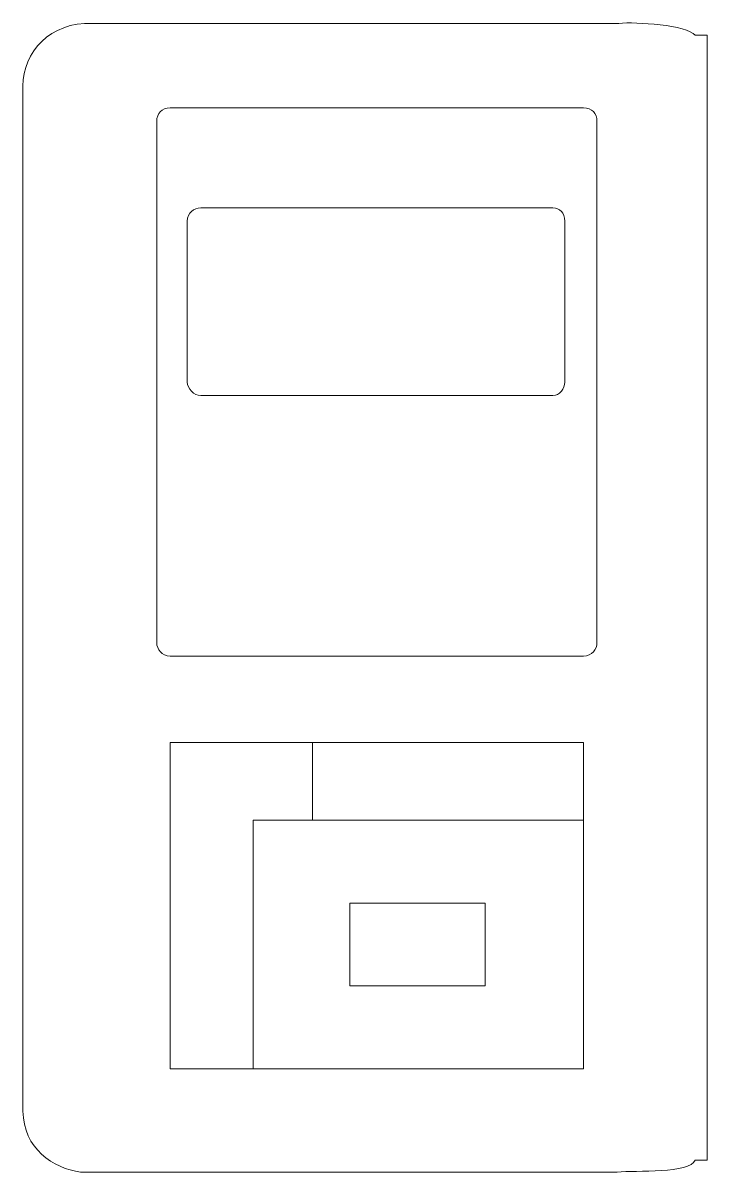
# Model space of a CAD drawing. Header units: inches. Extents: x -10 to 9.3, y -14.5 to 17.8.
import ezdxf

# ---------------------------------------------------------------- set-up
doc = ezdxf.new("R2010")
doc.units = ezdxf.units.IN
doc.header["$LTSCALE"] = 48
doc.header["$MEASUREMENT"] = 0

msp = doc.modelspace()

# ---------------------------------------------------------------- linework, layer by layer
at = {"lineweight": 18}
for p, q in [((9.287, 17.478), (8.954, 17.478)), ((9.287, -14.192), (9.287, 17.478)), ((9.287, 17.478), (9.287, 17.478)), ((8.954, -14.192), (9.287, -14.192))]:
    msp.add_line(p, q, dxfattribs=at)

# ---------------------------------------------------------------- wipeouts: each hides what was drawn before it
msp.add_wipeout([(-8.334, -14.526), (6.763, -14.526), (6.763, 17.812), (-8.334, 17.812)])

# ---------------------------------------------------------------- next in the draw order: linework, layer by layer
at = {"lineweight": 0}
for points in [[(8.954, 17.478), (8.895, 17.53), (8.813, 17.577), (8.708, 17.619), (8.585, 17.658), (8.447, 17.692), (8.296, 17.722), (8.137, 17.748), (7.971, 17.77), (7.803, 17.788), (7.635, 17.803), (7.471, 17.813), (7.313, 17.82), (7.165, 17.823), (7.029, 17.823), (6.91, 17.819), (6.81, 17.812), (6.81, 17.812), (-8.001, 17.812), (-8.219, 17.81), (-8.427, 17.789), (-8.623, 17.748), (-8.808, 17.69), (-8.981, 17.616), (-9.142, 17.526), (-9.29, 17.422), (-9.424, 17.306), (-9.544, 17.177), (-9.65, 17.038), (-9.741, 16.89), (-9.816, 16.733), (-9.875, 16.57), (-9.919, 16.401), (-9.945, 16.227), (-9.954, 16.05), (-9.954, 16.05), (-9.954, -12.811), (-9.944, -13.002), (-9.915, -13.182), (-9.869, -13.35), (-9.808, -13.508), (-9.732, -13.654), (-9.642, -13.789), (-9.541, -13.913), (-9.43, -14.026), (-9.309, -14.127), (-9.182, -14.218), (-9.048, -14.297), (-8.909, -14.365), (-8.767, -14.422), (-8.623, -14.468), (-8.478, -14.502), (-8.334, -14.526), (-8.334, -14.526), (6.763, -14.526), (6.872, -14.518), (7.001, -14.513), (7.147, -14.51), (7.306, -14.507), (7.474, -14.504), (7.648, -14.5), (7.825, -14.493), (8.001, -14.484), (8.172, -14.471), (8.336, -14.453), (8.488, -14.429), (8.625, -14.398), (8.743, -14.36), (8.84, -14.314), (8.911, -14.258), (8.954, -14.192), (8.954, -14.192)], [(6.191, 0.381), (6.185, 0.31), (6.165, 0.241), (6.133, 0.177), (6.09, 0.119), (6.035, 0.07), (5.97, 0.033), (5.895, 0.009), (5.81, 0), (5.81, 0), (-5.81, 0), (-5.895, 0.009), (-5.97, 0.033), (-6.035, 0.07), (-6.09, 0.119), (-6.133, 0.177), (-6.165, 0.241), (-6.185, 0.31), (-6.191, 0.381), (-6.191, 0.381), (-6.191, 15.049), (-6.185, 15.134), (-6.165, 15.209), (-6.133, 15.275), (-6.09, 15.329), (-6.035, 15.373), (-5.97, 15.404), (-5.895, 15.424), (-5.81, 15.43), (-5.81, 15.43), (5.81, 15.43), (5.895, 15.424), (5.97, 15.404), (6.035, 15.373), (6.09, 15.329), (6.133, 15.275), (6.165, 15.209), (6.185, 15.134), (6.191, 15.049), (6.191, 15.049), (6.191, 0.381)], [(5.286, 7.715), (5.28, 7.644), (5.261, 7.575), (5.231, 7.511), (5.191, 7.453), (5.142, 7.405), (5.085, 7.367), (5.022, 7.343), (4.953, 7.334), (4.953, 7.334), (-4.953, 7.334), (-5.024, 7.343), (-5.093, 7.367), (-5.157, 7.405), (-5.215, 7.453), (-5.264, 7.511), (-5.301, 7.575), (-5.325, 7.644), (-5.334, 7.715), (-5.334, 7.715), (-5.334, 12.24), (-5.325, 12.324), (-5.301, 12.4), (-5.264, 12.465), (-5.215, 12.519), (-5.157, 12.563), (-5.093, 12.595), (-5.024, 12.614), (-4.953, 12.621), (-4.953, 12.621), (4.953, 12.621), (5.022, 12.614), (5.085, 12.595), (5.142, 12.563), (5.191, 12.519), (5.231, 12.465), (5.261, 12.4), (5.28, 12.324), (5.286, 12.24), (5.286, 12.24), (5.286, 7.715)], [(-5.81, -11.621), (5.81, -11.621), (5.81, -2.429), (-5.81, -2.429), (-5.81, -11.621)]]:
    msp.add_lwpolyline(points, dxfattribs=at)
at = {"lineweight": 18}
for points in [[(8.954, 17.478), (8.895, 17.53), (8.813, 17.577), (8.708, 17.619), (8.585, 17.658), (8.447, 17.692), (8.296, 17.722), (8.137, 17.748), (7.971, 17.77), (7.803, 17.788), (7.635, 17.803), (7.471, 17.813), (7.313, 17.82), (7.165, 17.823), (7.029, 17.823), (6.91, 17.819), (6.81, 17.812), (6.81, 17.812), (-8.001, 17.812), (-8.219, 17.81), (-8.427, 17.789), (-8.623, 17.748), (-8.808, 17.69), (-8.981, 17.616), (-9.142, 17.526), (-9.29, 17.422), (-9.424, 17.306), (-9.544, 17.177), (-9.65, 17.038), (-9.741, 16.89), (-9.816, 16.733), (-9.875, 16.57), (-9.919, 16.401), (-9.945, 16.227), (-9.954, 16.05), (-9.954, 16.05), (-9.954, -12.811), (-9.944, -13.002), (-9.915, -13.182), (-9.869, -13.35), (-9.808, -13.508), (-9.732, -13.654), (-9.642, -13.789), (-9.541, -13.913), (-9.43, -14.026), (-9.309, -14.127), (-9.182, -14.218), (-9.048, -14.297), (-8.909, -14.365), (-8.767, -14.422), (-8.623, -14.468), (-8.478, -14.502), (-8.334, -14.526), (-8.334, -14.526), (6.763, -14.526), (6.872, -14.518), (7.001, -14.513), (7.147, -14.51), (7.306, -14.507), (7.474, -14.504), (7.648, -14.5), (7.825, -14.493), (8.001, -14.484), (8.172, -14.471), (8.336, -14.453), (8.488, -14.429), (8.625, -14.398), (8.743, -14.36), (8.84, -14.314), (8.911, -14.258), (8.954, -14.192)], [(6.191, 0.381), (6.185, 0.31), (6.165, 0.241), (6.133, 0.177), (6.09, 0.119), (6.035, 0.07), (5.97, 0.033), (5.895, 0.009), (5.81, 0), (5.81, 0), (-5.81, 0), (-5.895, 0.009), (-5.97, 0.033), (-6.035, 0.07), (-6.09, 0.119), (-6.133, 0.177), (-6.165, 0.241), (-6.185, 0.31), (-6.191, 0.381), (-6.191, 0.381), (-6.191, 15.049), (-6.185, 15.134), (-6.165, 15.209), (-6.133, 15.275), (-6.09, 15.329), (-6.035, 15.373), (-5.97, 15.404), (-5.895, 15.424), (-5.81, 15.43), (-5.81, 15.43), (5.81, 15.43), (5.895, 15.424), (5.97, 15.404), (6.035, 15.373), (6.09, 15.329), (6.133, 15.275), (6.165, 15.209), (6.185, 15.134), (6.191, 15.049), (6.191, 15.049), (6.191, 0.381), (6.191, 0.381)], [(5.286, 7.715), (5.28, 7.644), (5.261, 7.575), (5.231, 7.511), (5.191, 7.453), (5.142, 7.405), (5.085, 7.367), (5.022, 7.343), (4.953, 7.334), (4.953, 7.334), (-4.953, 7.334), (-5.024, 7.343), (-5.093, 7.367), (-5.157, 7.405), (-5.215, 7.453), (-5.264, 7.511), (-5.301, 7.575), (-5.325, 7.644), (-5.334, 7.715), (-5.334, 7.715), (-5.334, 12.24), (-5.325, 12.324), (-5.301, 12.4), (-5.264, 12.465), (-5.215, 12.519), (-5.157, 12.563), (-5.093, 12.595), (-5.024, 12.614), (-4.953, 12.621), (-4.953, 12.621), (4.953, 12.621), (5.022, 12.614), (5.085, 12.595), (5.142, 12.563), (5.191, 12.519), (5.231, 12.465), (5.261, 12.4), (5.28, 12.324), (5.286, 12.24), (5.286, 12.24), (5.286, 7.715), (5.286, 7.715)], [(5.81, -11.621), (-5.81, -11.621), (-5.81, -2.429), (5.81, -2.429), (5.81, -11.621)], [(-1.81, -2.429), (-1.81, -4.62)], [(-3.477, -4.62), (5.81, -4.62), (5.81, -11.621), (-3.477, -11.621), (-3.477, -4.62)], [(-0.762, -6.953), (3.048, -6.953), (3.048, -9.287), (-0.762, -9.287), (-0.762, -6.953)]]:
    msp.add_lwpolyline(points, dxfattribs=at)

doc.saveas('drawing.dxf')
